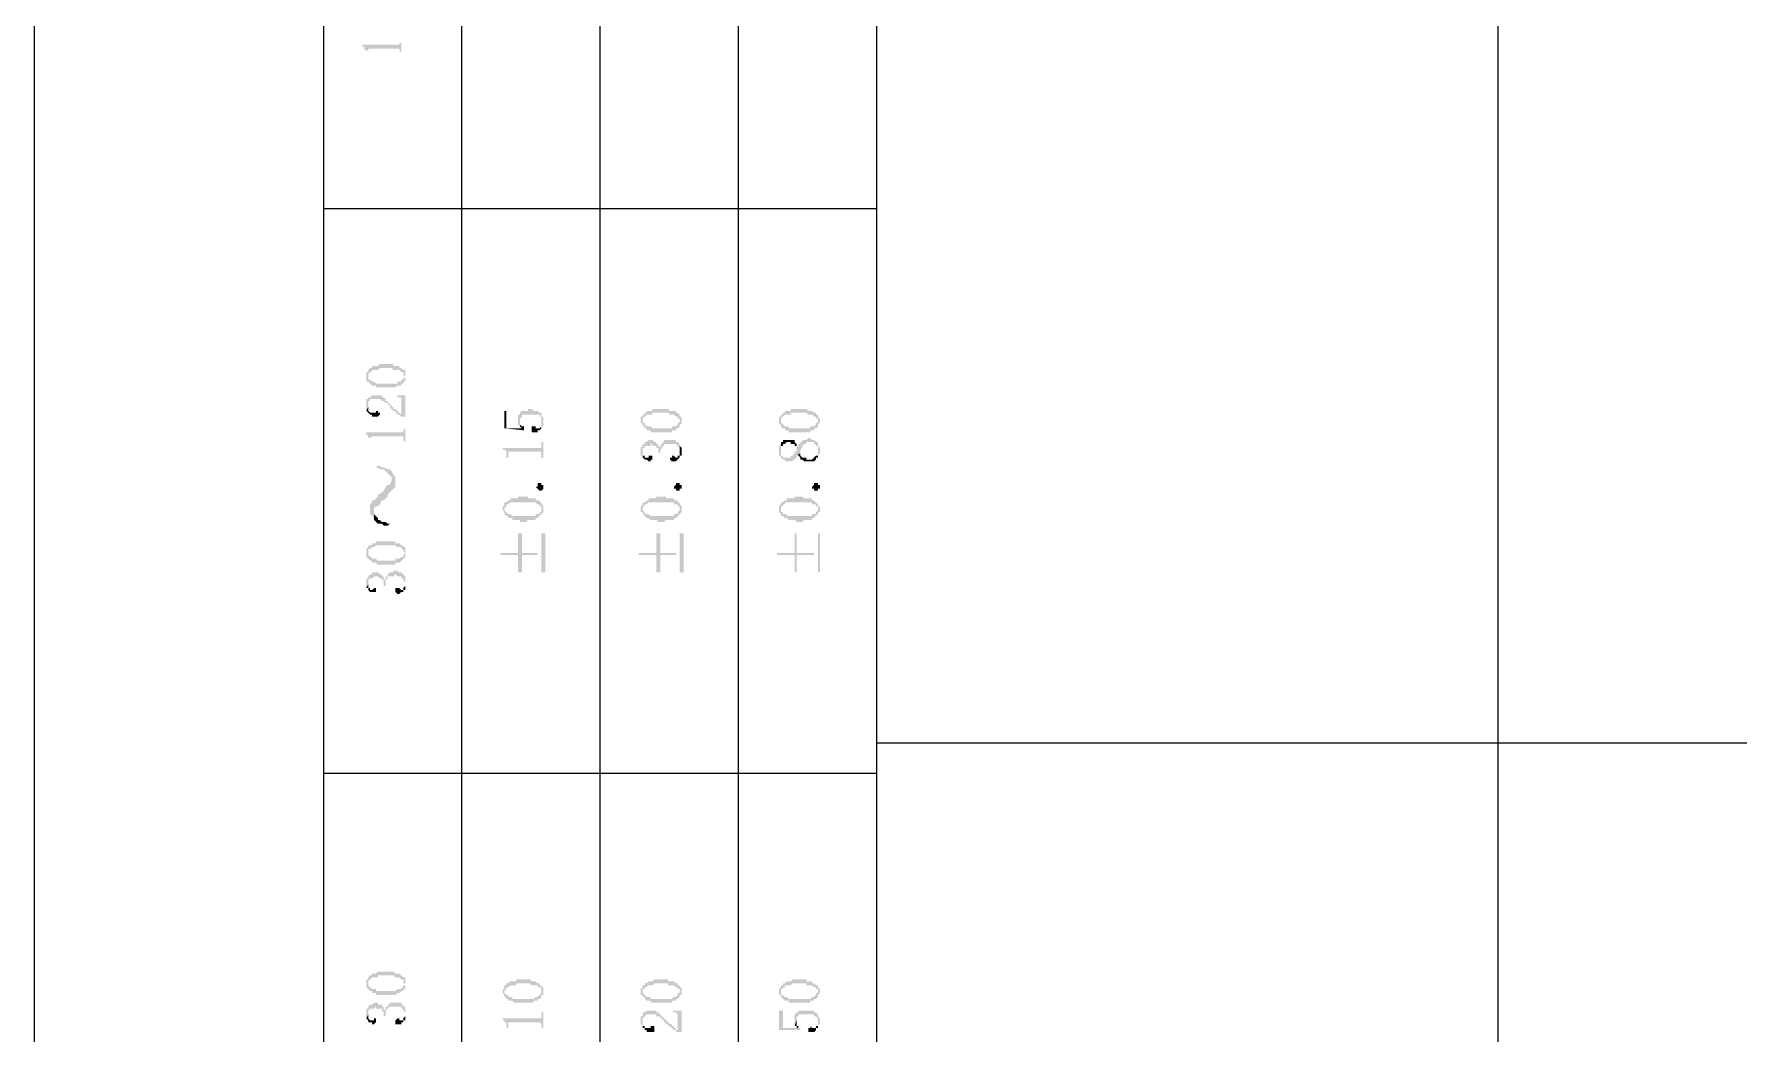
# Model space of a CAD drawing. Header units: millimetres. Extents: x 7018 to 13530, y 4187 to 5692.
# Drawn here: x 10775.36 to 10814.88, y 5024.9 to 5048.07 of the extents above; entities that cross this region are included whole.
import ezdxf

# ---------------------------------------------------------------- set-up
doc = ezdxf.new("R2010")
doc.units = ezdxf.units.MM

msp = doc.modelspace()

# ---------------------------------------------------------------- hatches: boundary and pattern name
at = {"transparency": 33554559}
for points in [[(10782.969, 5047.824), (10782.969, 5047.779), (10783.014, 5047.779), (10783.014, 5047.734), (10783.014, 5047.734), (10783.06, 5047.688), (10783.06, 5047.643), (10783.06, 5047.598), (10783.06, 5047.688), (10783.105, 5047.688), (10783.105, 5047.734), (10783.827, 5047.734), (10783.827, 5047.688), (10783.827, 5047.688), (10783.872, 5047.643), (10783.872, 5047.598), (10783.872, 5047.959), (10783.872, 5047.869), (10783.827, 5047.869), (10783.827, 5047.824), (10783.782, 5047.824)], [(10783.06, 5040.151), (10783.06, 5040.061), (10783.06, 5040.016), (10783.105, 5040.016), (10783.105, 5040.151), (10783.105, 5040.196), (10783.105, 5040.196), (10783.15, 5040.242), (10783.195, 5040.242), (10783.195, 5040.287), (10783.33, 5040.287), (10783.375, 5040.332), (10783.646, 5040.332), (10783.691, 5040.287), (10783.827, 5040.287), (10783.872, 5040.242), (10783.917, 5040.242), (10783.917, 5040.196), (10783.917, 5040.151), (10783.962, 5040.151), (10783.962, 5040.287), (10783.917, 5040.287), (10783.872, 5040.332), (10783.827, 5040.332), (10783.827, 5040.377), (10783.691, 5040.377), (10783.691, 5040.422), (10783.375, 5040.422), (10783.33, 5040.377), (10783.195, 5040.377), (10783.195, 5040.332), (10783.15, 5040.332), (10783.105, 5040.287), (10783.105, 5040.242), (10783.06, 5040.242), (10783.06, 5040.196)], [(10783.105, 5040.016), (10783.105, 5040.016), (10783.15, 5039.971), (10783.15, 5039.971), (10783.195, 5039.926), (10783.285, 5039.926), (10783.285, 5039.881), (10783.737, 5039.881), (10783.782, 5039.926), (10783.872, 5039.926), (10783.872, 5039.971), (10783.917, 5039.971), (10783.917, 5040.016), (10783.962, 5040.016), (10783.962, 5040.061), (10783.962, 5040.106), (10783.962, 5040.151), (10783.962, 5040.196), (10783.962, 5040.242), (10783.962, 5040.287), (10783.962, 5040.106), (10783.917, 5040.106), (10783.917, 5040.061), (10783.872, 5040.061), (10783.872, 5040.016), (10783.782, 5040.016), (10783.782, 5039.971), (10783.285, 5039.971), (10783.24, 5040.016), (10783.195, 5040.016), (10783.15, 5040.061), (10783.105, 5040.061), (10783.105, 5040.106), (10783.105, 5040.151)], [(10783.06, 5039.474), (10783.06, 5039.429), (10783.06, 5039.339), (10783.06, 5039.339), (10783.105, 5039.429), (10783.105, 5039.519), (10783.105, 5039.565), (10783.15, 5039.565), (10783.15, 5039.61), (10783.375, 5039.61), (10783.421, 5039.565), (10783.466, 5039.565), (10783.511, 5039.519), (10783.556, 5039.519), (10783.556, 5039.474), (10783.601, 5039.474), (10783.601, 5039.429), (10783.601, 5039.429), (10783.646, 5039.384), (10783.646, 5039.384), (10783.691, 5039.339), (10783.737, 5039.339), (10783.737, 5039.294), (10783.782, 5039.294), (10783.782, 5039.249), (10783.827, 5039.249), (10783.872, 5039.204), (10783.917, 5039.204), (10783.872, 5039.249), (10783.872, 5039.249), (10783.827, 5039.294), (10783.827, 5039.294), (10783.782, 5039.339), (10783.782, 5039.339), (10783.737, 5039.384), (10783.691, 5039.384), (10783.691, 5039.429), (10783.646, 5039.429), (10783.646, 5039.474), (10783.601, 5039.474), (10783.601, 5039.519), (10783.556, 5039.519), (10783.556, 5039.565), (10783.511, 5039.565), (10783.511, 5039.61), (10783.511, 5039.61), (10783.466, 5039.655), (10783.421, 5039.655), (10783.421, 5039.7), (10783.195, 5039.7), (10783.15, 5039.655), (10783.105, 5039.655), (10783.105, 5039.61), (10783.06, 5039.61), (10783.06, 5039.565)], [(10783.06, 5039.339), (10783.105, 5039.294), (10783.105, 5039.294), (10783.15, 5039.249), (10783.195, 5039.249), (10783.195, 5039.204), (10783.33, 5039.204), (10783.375, 5039.249), (10783.375, 5039.294), (10783.33, 5039.294), (10783.33, 5039.339), (10783.285, 5039.339), (10783.285, 5039.294), (10783.15, 5039.294), (10783.105, 5039.339), (10783.105, 5039.429), (10783.105, 5039.429)], [(10783.737, 5039.7), (10783.782, 5039.7), (10783.782, 5039.655), (10783.872, 5039.655), (10783.872, 5039.61), (10783.872, 5039.249), (10783.917, 5039.204), (10783.962, 5039.204), (10783.962, 5039.7)], [(10786.264, 5039.339), (10786.264, 5038.933), (10786.715, 5038.888), (10786.715, 5038.933), (10786.715, 5038.978), (10786.67, 5038.933), (10786.309, 5038.933), (10786.309, 5039.339)], [(10786.58, 5039.158), (10786.58, 5039.068), (10786.58, 5039.023), (10786.58, 5039.023), (10786.625, 5038.978), (10786.625, 5039.113), (10786.625, 5039.158), (10786.625, 5039.158), (10786.67, 5039.204), (10786.67, 5039.249), (10787.076, 5039.249), (10787.076, 5039.204), (10787.121, 5039.204), (10787.121, 5039.158), (10787.121, 5039.113), (10787.121, 5038.978), (10787.167, 5038.978), (10787.167, 5039.023), (10787.167, 5039.113), (10787.167, 5039.158), (10787.167, 5039.204), (10787.121, 5039.204), (10787.121, 5039.249), (10787.121, 5039.294), (10787.076, 5039.294), (10787.031, 5039.339), (10786.941, 5039.339), (10786.896, 5039.384), (10786.806, 5039.384), (10786.806, 5039.339), (10786.67, 5039.339), (10786.625, 5039.294), (10786.625, 5039.249), (10786.58, 5039.249), (10786.58, 5039.204)], [(10789.423, 5039.113), (10789.423, 5039.068), (10789.423, 5039.068), (10789.468, 5039.023), (10789.468, 5038.978), (10789.468, 5039.113), (10789.468, 5039.158), (10789.468, 5039.158), (10789.513, 5039.204), (10789.513, 5039.204), (10789.559, 5039.249), (10789.694, 5039.249), (10789.694, 5039.294), (10790.055, 5039.294), (10790.1, 5039.249), (10790.19, 5039.249), (10790.236, 5039.204), (10790.281, 5039.204), (10790.281, 5039.158), (10790.326, 5039.158), (10790.326, 5039.113), (10790.326, 5039.249), (10790.326, 5039.249), (10790.281, 5039.294), (10790.236, 5039.294), (10790.236, 5039.339), (10790.1, 5039.339), (10790.055, 5039.384), (10789.694, 5039.384), (10789.694, 5039.339), (10789.559, 5039.339), (10789.559, 5039.294), (10789.513, 5039.294), (10789.513, 5039.249), (10789.468, 5039.249), (10789.468, 5039.204), (10789.423, 5039.204)], [(10792.628, 5039.113), (10792.628, 5039.068), (10792.628, 5039.023), (10792.673, 5039.023), (10792.673, 5038.978), (10792.673, 5039.113), (10792.673, 5039.158), (10792.673, 5039.158), (10792.718, 5039.204), (10792.718, 5039.204), (10792.763, 5039.249), (10792.898, 5039.249), (10792.898, 5039.294), (10793.259, 5039.294), (10793.305, 5039.249), (10793.395, 5039.249), (10793.44, 5039.204), (10793.485, 5039.204), (10793.485, 5039.158), (10793.53, 5039.158), (10793.53, 5039.113), (10793.53, 5039.249), (10793.485, 5039.249), (10793.485, 5039.294), (10793.44, 5039.294), (10793.395, 5039.339), (10793.305, 5039.339), (10793.259, 5039.384), (10792.898, 5039.384), (10792.898, 5039.339), (10792.763, 5039.339), (10792.763, 5039.294), (10792.718, 5039.294), (10792.718, 5039.249), (10792.673, 5039.249), (10792.673, 5039.204), (10792.628, 5039.204)], [(10783.06, 5038.843), (10783.06, 5038.797), (10783.06, 5038.797), (10783.105, 5038.752), (10783.105, 5038.707), (10783.15, 5038.707), (10783.15, 5038.572), (10783.15, 5038.707), (10783.15, 5038.707), (10783.195, 5038.752), (10783.917, 5038.752), (10783.917, 5038.707), (10783.917, 5038.662), (10783.962, 5038.617), (10783.962, 5038.572), (10783.962, 5038.978), (10783.962, 5038.933), (10783.917, 5038.888), (10783.917, 5038.843), (10783.872, 5038.843)], [(10786.625, 5038.978), (10786.625, 5038.978), (10786.67, 5038.933), (10786.67, 5038.933), (10786.715, 5038.978), (10786.67, 5038.978), (10786.625, 5039.023), (10786.625, 5039.068), (10786.625, 5039.113)], [(10786.896, 5038.933), (10786.896, 5038.843), (10787.031, 5038.843), (10787.031, 5038.888), (10787.076, 5038.888), (10787.121, 5038.933), (10787.121, 5039.113), (10787.121, 5039.023), (10787.121, 5038.978), (10787.121, 5038.978), (10787.076, 5038.933), (10786.986, 5038.933), (10786.986, 5038.978), (10786.896, 5038.978)], [(10789.468, 5038.978), (10789.513, 5038.978), (10789.513, 5038.933), (10789.559, 5038.933), (10789.559, 5038.888), (10789.649, 5038.888), (10789.649, 5038.843), (10790.145, 5038.843), (10790.145, 5038.888), (10790.236, 5038.888), (10790.236, 5038.933), (10790.281, 5038.933), (10790.326, 5038.978), (10790.326, 5039.023), (10790.371, 5039.023), (10790.371, 5039.068), (10790.371, 5039.113), (10790.371, 5039.158), (10790.371, 5039.204), (10790.326, 5039.204), (10790.326, 5039.249), (10790.326, 5039.113), (10790.326, 5039.068), (10790.281, 5039.068), (10790.281, 5039.023), (10790.281, 5039.023), (10790.236, 5038.978), (10790.145, 5038.978), (10790.145, 5038.933), (10789.694, 5038.933), (10789.649, 5038.978), (10789.559, 5038.978), (10789.513, 5039.023), (10789.513, 5039.068), (10789.468, 5039.068), (10789.468, 5039.113)], [(10792.673, 5038.978), (10792.673, 5038.978), (10792.718, 5038.933), (10792.763, 5038.933), (10792.763, 5038.888), (10792.853, 5038.888), (10792.853, 5038.843), (10793.35, 5038.843), (10793.35, 5038.888), (10793.44, 5038.888), (10793.44, 5038.933), (10793.485, 5038.933), (10793.53, 5038.978), (10793.53, 5039.023), (10793.53, 5039.023), (10793.575, 5039.068), (10793.575, 5039.113), (10793.575, 5039.158), (10793.575, 5039.158), (10793.53, 5039.204), (10793.53, 5039.249), (10793.53, 5039.113), (10793.53, 5039.068), (10793.485, 5039.068), (10793.485, 5039.023), (10793.485, 5039.023), (10793.44, 5038.978), (10793.35, 5038.978), (10793.35, 5038.933), (10792.853, 5038.933), (10792.853, 5038.978), (10792.763, 5038.978), (10792.718, 5039.023), (10792.718, 5039.023), (10792.673, 5039.068), (10792.673, 5039.113)], [(10786.219, 5038.481), (10786.219, 5038.436), (10786.264, 5038.436), (10786.309, 5038.391), (10786.309, 5038.301), (10786.309, 5038.256), (10786.354, 5038.256), (10786.354, 5038.346), (10786.354, 5038.391), (10787.121, 5038.391), (10787.121, 5038.346), (10787.121, 5038.301), (10787.121, 5038.256), (10787.167, 5038.256), (10787.167, 5038.617), (10787.121, 5038.617), (10787.121, 5038.527), (10787.121, 5038.481), (10787.031, 5038.481)], [(10789.423, 5038.391), (10789.423, 5038.301), (10789.468, 5038.301), (10789.468, 5038.391), (10789.468, 5038.436), (10789.468, 5038.481), (10789.513, 5038.481), (10789.513, 5038.527), (10789.649, 5038.527), (10789.649, 5038.572), (10789.694, 5038.572), (10789.694, 5038.527), (10789.784, 5038.527), (10789.784, 5038.481), (10789.829, 5038.481), (10789.829, 5038.436), (10789.829, 5038.391), (10789.829, 5038.391), (10789.874, 5038.346), (10789.874, 5038.391), (10789.874, 5038.436), (10789.92, 5038.481), (10789.92, 5038.527), (10789.965, 5038.527), (10789.965, 5038.572), (10790.236, 5038.572), (10790.281, 5038.527), (10790.281, 5038.527), (10790.326, 5038.481), (10790.326, 5038.436), (10790.326, 5038.391), (10790.326, 5038.572), (10790.326, 5038.572), (10790.281, 5038.617), (10790.236, 5038.617), (10790.236, 5038.662), (10789.965, 5038.662), (10789.965, 5038.617), (10789.92, 5038.617), (10789.92, 5038.572), (10789.92, 5038.572), (10789.874, 5038.527), (10789.874, 5038.481), (10789.874, 5038.481), (10789.829, 5038.527), (10789.829, 5038.572), (10789.784, 5038.572), (10789.784, 5038.617), (10789.739, 5038.617), (10789.694, 5038.662), (10789.604, 5038.662), (10789.559, 5038.617), (10789.513, 5038.617), (10789.513, 5038.572), (10789.468, 5038.572), (10789.468, 5038.527), (10789.468, 5038.527), (10789.423, 5038.481), (10789.423, 5038.436)], [(10792.628, 5038.436), (10792.628, 5038.391), (10792.628, 5038.301), (10792.673, 5038.301), (10792.673, 5038.256), (10792.673, 5038.256), (10792.718, 5038.211), (10792.763, 5038.211), (10792.763, 5038.166), (10792.943, 5038.166), (10792.943, 5038.211), (10792.989, 5038.211), (10793.034, 5038.256), (10793.034, 5038.301), (10793.079, 5038.301), (10793.079, 5038.346), (10793.079, 5038.346), (10793.124, 5038.391), (10793.124, 5038.436), (10793.124, 5038.436), (10793.169, 5038.481), (10793.169, 5038.527), (10793.169, 5038.527), (10793.214, 5038.572), (10793.259, 5038.572), (10793.259, 5038.617), (10793.44, 5038.617), (10793.44, 5038.572), (10793.485, 5038.572), (10793.485, 5038.527), (10793.53, 5038.527), (10793.53, 5038.436), (10793.53, 5038.301), (10793.53, 5038.301), (10793.575, 5038.346), (10793.575, 5038.436), (10793.575, 5038.481), (10793.575, 5038.481), (10793.53, 5038.527), (10793.53, 5038.572), (10793.53, 5038.617), (10793.485, 5038.617), (10793.44, 5038.662), (10793.395, 5038.662), (10793.35, 5038.707), (10793.305, 5038.707), (10793.259, 5038.662), (10793.169, 5038.662), (10793.169, 5038.617), (10793.124, 5038.617), (10793.124, 5038.572), (10793.079, 5038.572), (10793.079, 5038.527), (10793.034, 5038.527), (10793.034, 5038.481), (10793.034, 5038.391), (10792.989, 5038.391), (10792.989, 5038.346), (10792.989, 5038.346), (10792.943, 5038.301), (10792.898, 5038.301), (10792.898, 5038.256), (10792.718, 5038.256), (10792.718, 5038.301), (10792.673, 5038.301), (10792.673, 5038.346), (10792.673, 5038.572), (10792.628, 5038.527)], [(10792.673, 5038.572), (10792.673, 5038.436), (10792.673, 5038.481), (10792.673, 5038.527), (10792.718, 5038.527), (10792.718, 5038.572), (10792.763, 5038.572), (10792.808, 5038.617), (10792.898, 5038.617), (10792.898, 5038.572), (10792.989, 5038.572), (10792.989, 5038.527), (10793.034, 5038.527), (10793.034, 5038.481), (10793.034, 5038.572), (10793.034, 5038.572), (10792.989, 5038.617), (10792.989, 5038.662), (10792.718, 5038.662), (10792.718, 5038.617), (10792.673, 5038.617)], [(10789.468, 5038.301), (10789.468, 5038.256), (10789.468, 5038.256), (10789.513, 5038.211), (10789.559, 5038.211), (10789.604, 5038.166), (10789.649, 5038.166), (10789.649, 5038.211), (10789.694, 5038.211), (10789.694, 5038.256), (10789.694, 5038.301), (10789.604, 5038.301), (10789.604, 5038.256), (10789.513, 5038.256), (10789.513, 5038.301), (10789.468, 5038.301), (10789.468, 5038.346), (10789.468, 5038.391)], [(10790.1, 5038.211), (10790.1, 5038.211), (10790.145, 5038.166), (10790.236, 5038.166), (10790.281, 5038.211), (10790.281, 5038.211), (10790.326, 5038.256), (10790.326, 5038.301), (10790.371, 5038.301), (10790.371, 5038.391), (10790.371, 5038.436), (10790.371, 5038.481), (10790.371, 5038.481), (10790.326, 5038.527), (10790.326, 5038.391), (10790.326, 5038.346), (10790.326, 5038.301), (10790.281, 5038.301), (10790.281, 5038.256), (10790.236, 5038.256), (10790.19, 5038.301), (10790.145, 5038.301), (10790.145, 5038.256), (10790.1, 5038.256)], [(10793.079, 5038.301), (10793.124, 5038.256), (10793.124, 5038.211), (10793.169, 5038.211), (10793.214, 5038.166), (10793.44, 5038.166), (10793.485, 5038.211), (10793.485, 5038.256), (10793.53, 5038.256), (10793.53, 5038.436), (10793.53, 5038.346), (10793.53, 5038.301), (10793.485, 5038.301), (10793.44, 5038.256), (10793.44, 5038.256), (10793.395, 5038.211), (10793.259, 5038.211), (10793.259, 5038.256), (10793.169, 5038.256), (10793.124, 5038.301), (10793.124, 5038.346), (10793.079, 5038.346)], [(10783.15, 5037.037), (10783.15, 5036.947), (10783.195, 5036.902), (10783.24, 5036.812), (10783.24, 5036.992), (10783.24, 5037.082), (10783.285, 5037.127), (10783.33, 5037.127), (10783.375, 5037.173), (10783.421, 5037.263), (10783.466, 5037.263), (10783.511, 5037.308), (10783.556, 5037.353), (10783.556, 5037.398), (10783.601, 5037.443), (10783.646, 5037.489), (10783.646, 5037.759), (10783.646, 5037.714), (10783.601, 5037.624), (10783.556, 5037.624), (10783.511, 5037.579), (10783.466, 5037.489), (10783.466, 5037.489), (10783.421, 5037.443), (10783.33, 5037.398), (10783.33, 5037.353), (10783.285, 5037.308), (10783.24, 5037.263), (10783.195, 5037.263), (10783.195, 5037.218), (10783.15, 5037.173), (10783.15, 5037.082)], [(10783.285, 5038.03), (10783.33, 5038.03), (10783.375, 5037.985), (10783.466, 5037.985), (10783.511, 5037.94), (10783.556, 5037.895), (10783.556, 5037.895), (10783.601, 5037.85), (10783.646, 5037.804), (10783.646, 5037.489), (10783.646, 5037.489), (10783.691, 5037.534), (10783.737, 5037.579), (10783.737, 5037.804), (10783.691, 5037.85), (10783.646, 5037.94), (10783.646, 5037.94), (10783.601, 5037.985), (10783.556, 5037.985), (10783.466, 5038.03), (10783.421, 5038.03), (10783.33, 5038.075)], [(10787.167, 5037.579), (10787.167, 5037.534), (10787.167, 5037.534), (10787.121, 5037.489), (10787.076, 5037.489), (10787.031, 5037.534), (10787.031, 5037.534), (10786.986, 5037.579), (10787.031, 5037.579), (10787.031, 5037.624), (10787.031, 5037.669), (10787.121, 5037.669), (10787.121, 5037.624), (10787.167, 5037.624), (10787.167, 5037.579)], [(10790.371, 5037.579), (10790.371, 5037.534), (10790.326, 5037.534), (10790.326, 5037.489), (10790.236, 5037.489), (10790.236, 5037.534), (10790.19, 5037.534), (10790.19, 5037.579), (10790.19, 5037.579), (10790.236, 5037.624), (10790.236, 5037.669), (10790.326, 5037.669), (10790.326, 5037.624), (10790.371, 5037.624), (10790.371, 5037.579)], [(10793.575, 5037.579), (10793.575, 5037.534), (10793.53, 5037.534), (10793.53, 5037.489), (10793.44, 5037.489), (10793.44, 5037.534), (10793.395, 5037.534), (10793.395, 5037.579), (10793.395, 5037.579), (10793.44, 5037.624), (10793.44, 5037.669), (10793.53, 5037.669), (10793.53, 5037.624), (10793.575, 5037.624), (10793.575, 5037.579)], [(10783.24, 5036.812), (10783.24, 5036.812), (10783.285, 5036.766), (10783.33, 5036.721), (10783.421, 5036.721), (10783.466, 5036.676), (10783.556, 5036.676), (10783.601, 5036.721), (10783.556, 5036.721), (10783.511, 5036.766), (10783.421, 5036.766), (10783.375, 5036.812), (10783.33, 5036.812), (10783.33, 5036.857), (10783.285, 5036.902), (10783.24, 5036.947), (10783.24, 5036.992)], [(10786.219, 5037.082), (10786.219, 5037.037), (10786.219, 5037.037), (10786.264, 5036.992), (10786.264, 5036.947), (10786.264, 5037.082), (10786.264, 5037.082), (10786.309, 5037.127), (10786.309, 5037.173), (10786.354, 5037.173), (10786.399, 5037.218), (10786.986, 5037.218), (10787.031, 5037.173), (10787.076, 5037.173), (10787.076, 5037.127), (10787.121, 5037.127), (10787.121, 5037.082), (10787.121, 5037.218), (10787.076, 5037.218), (10787.076, 5037.263), (10786.986, 5037.263), (10786.986, 5037.308), (10786.806, 5037.308), (10786.806, 5037.353), (10786.58, 5037.353), (10786.58, 5037.308), (10786.399, 5037.308), (10786.399, 5037.263), (10786.354, 5037.263), (10786.309, 5037.218), (10786.264, 5037.218), (10786.264, 5037.173), (10786.264, 5037.127), (10786.219, 5037.127)], [(10786.264, 5036.947), (10786.309, 5036.902), (10786.354, 5036.902), (10786.354, 5036.857), (10786.444, 5036.857), (10786.444, 5036.812), (10786.625, 5036.812), (10786.625, 5036.766), (10786.76, 5036.766), (10786.806, 5036.812), (10786.986, 5036.812), (10786.986, 5036.857), (10787.031, 5036.857), (10787.076, 5036.902), (10787.076, 5036.902), (10787.121, 5036.947), (10787.121, 5036.947), (10787.167, 5036.992), (10787.167, 5037.082), (10787.167, 5037.127), (10787.167, 5037.127), (10787.121, 5037.173), (10787.121, 5037.037), (10787.121, 5036.992), (10787.076, 5036.992), (10787.076, 5036.947), (10786.986, 5036.947), (10786.986, 5036.902), (10786.444, 5036.902), (10786.399, 5036.947), (10786.354, 5036.947), (10786.309, 5036.992), (10786.309, 5036.992), (10786.264, 5037.037), (10786.264, 5037.082)], [(10789.423, 5037.082), (10789.423, 5037.037), (10789.423, 5036.992), (10789.468, 5036.992), (10789.468, 5036.947), (10789.468, 5037.082), (10789.468, 5037.127), (10789.513, 5037.127), (10789.513, 5037.173), (10789.559, 5037.173), (10789.604, 5037.218), (10790.19, 5037.218), (10790.19, 5037.173), (10790.281, 5037.173), (10790.281, 5037.127), (10790.326, 5037.127), (10790.326, 5037.082), (10790.326, 5037.218), (10790.281, 5037.218), (10790.281, 5037.263), (10790.19, 5037.263), (10790.19, 5037.308), (10790.01, 5037.308), (10790.01, 5037.353), (10789.784, 5037.353), (10789.784, 5037.308), (10789.604, 5037.308), (10789.604, 5037.263), (10789.559, 5037.263), (10789.513, 5037.218), (10789.468, 5037.218), (10789.468, 5037.173), (10789.468, 5037.173), (10789.423, 5037.127)], [(10789.468, 5036.947), (10789.513, 5036.902), (10789.513, 5036.902), (10789.559, 5036.857), (10789.604, 5036.857), (10789.649, 5036.812), (10789.784, 5036.812), (10789.829, 5036.766), (10789.965, 5036.766), (10790.01, 5036.812), (10790.19, 5036.812), (10790.19, 5036.857), (10790.236, 5036.857), (10790.281, 5036.902), (10790.281, 5036.902), (10790.326, 5036.947), (10790.326, 5036.947), (10790.371, 5036.992), (10790.371, 5037.082), (10790.371, 5037.127), (10790.371, 5037.127), (10790.326, 5037.173), (10790.326, 5037.037), (10790.326, 5037.037), (10790.281, 5036.992), (10790.281, 5036.947), (10790.19, 5036.947), (10790.19, 5036.902), (10789.649, 5036.902), (10789.604, 5036.947), (10789.513, 5036.947), (10789.513, 5036.992), (10789.513, 5036.992), (10789.468, 5037.037), (10789.468, 5037.082)], [(10792.628, 5037.082), (10792.628, 5037.037), (10792.628, 5036.992), (10792.628, 5036.992), (10792.673, 5036.947), (10792.673, 5037.082), (10792.673, 5037.127), (10792.718, 5037.127), (10792.718, 5037.173), (10792.763, 5037.173), (10792.763, 5037.218), (10793.395, 5037.218), (10793.395, 5037.173), (10793.485, 5037.173), (10793.485, 5037.127), (10793.53, 5037.127), (10793.53, 5037.082), (10793.53, 5037.173), (10793.485, 5037.218), (10793.485, 5037.218), (10793.44, 5037.263), (10793.395, 5037.263), (10793.395, 5037.308), (10793.214, 5037.308), (10793.169, 5037.353), (10792.989, 5037.353), (10792.989, 5037.308), (10792.808, 5037.308), (10792.808, 5037.263), (10792.763, 5037.263), (10792.718, 5037.218), (10792.673, 5037.218), (10792.673, 5037.173), (10792.673, 5037.173), (10792.628, 5037.127)], [(10792.673, 5036.947), (10792.673, 5036.902), (10792.718, 5036.902), (10792.763, 5036.857), (10792.808, 5036.857), (10792.853, 5036.812), (10792.989, 5036.812), (10793.034, 5036.766), (10793.169, 5036.766), (10793.214, 5036.812), (10793.395, 5036.812), (10793.395, 5036.857), (10793.44, 5036.857), (10793.485, 5036.902), (10793.485, 5036.902), (10793.53, 5036.947), (10793.53, 5036.992), (10793.575, 5036.992), (10793.575, 5037.082), (10793.575, 5037.127), (10793.53, 5037.127), (10793.53, 5037.173), (10793.53, 5037.037), (10793.53, 5037.037), (10793.485, 5036.992), (10793.485, 5036.947), (10793.395, 5036.947), (10793.395, 5036.902), (10792.808, 5036.902), (10792.808, 5036.947), (10792.718, 5036.947), (10792.718, 5036.992), (10792.673, 5036.992), (10792.673, 5037.037), (10792.673, 5037.082)], [(10783.06, 5036.044), (10783.06, 5035.999), (10783.06, 5035.954), (10783.06, 5035.954), (10783.105, 5035.909), (10783.105, 5036.044), (10783.105, 5036.089), (10783.105, 5036.135), (10783.15, 5036.135), (10783.195, 5036.18), (10783.24, 5036.18), (10783.285, 5036.225), (10783.737, 5036.225), (10783.782, 5036.18), (10783.872, 5036.18), (10783.872, 5036.135), (10783.917, 5036.135), (10783.917, 5036.089), (10783.917, 5036.089), (10783.962, 5036.044), (10783.962, 5036.18), (10783.917, 5036.18), (10783.917, 5036.225), (10783.872, 5036.225), (10783.827, 5036.27), (10783.737, 5036.27), (10783.737, 5036.315), (10783.285, 5036.315), (10783.285, 5036.27), (10783.195, 5036.27), (10783.195, 5036.225), (10783.105, 5036.225), (10783.105, 5036.18), (10783.105, 5036.18), (10783.06, 5036.135), (10783.06, 5036.089), (10783.06, 5036.089)], [(10783.105, 5035.909), (10783.105, 5035.909), (10783.15, 5035.864), (10783.195, 5035.864), (10783.195, 5035.819), (10783.285, 5035.819), (10783.33, 5035.774), (10783.737, 5035.774), (10783.737, 5035.819), (10783.827, 5035.819), (10783.872, 5035.864), (10783.872, 5035.864), (10783.917, 5035.909), (10783.917, 5035.909), (10783.962, 5035.954), (10783.962, 5036.044), (10783.962, 5036.089), (10783.962, 5036.135), (10783.962, 5036.18), (10783.962, 5036.044), (10783.962, 5036.044), (10783.917, 5035.999), (10783.917, 5035.954), (10783.872, 5035.954), (10783.827, 5035.909), (10783.737, 5035.909), (10783.737, 5035.864), (10783.33, 5035.864), (10783.285, 5035.909), (10783.195, 5035.909), (10783.195, 5035.954), (10783.15, 5035.954), (10783.105, 5035.999), (10783.105, 5036.044), (10783.105, 5036.044)], [(10786.174, 5036.044), (10786.174, 5035.999), (10786.58, 5035.999), (10786.58, 5035.593), (10786.67, 5035.593), (10786.67, 5035.999), (10787.031, 5035.999), (10787.031, 5036.044), (10786.67, 5036.044), (10786.67, 5036.496), (10786.58, 5036.496), (10786.58, 5036.044)], [(10787.212, 5035.593), (10787.212, 5036.496), (10787.121, 5036.496), (10787.121, 5035.593)], [(10789.378, 5036.044), (10789.378, 5035.999), (10789.784, 5035.999), (10789.784, 5035.593), (10789.874, 5035.593), (10789.874, 5035.999), (10790.236, 5035.999), (10790.236, 5036.044), (10789.874, 5036.044), (10789.874, 5036.496), (10789.784, 5036.496), (10789.784, 5036.044)], [(10790.416, 5035.593), (10790.416, 5036.496), (10790.326, 5036.496), (10790.326, 5035.593)], [(10792.582, 5036.044), (10792.582, 5035.999), (10792.989, 5035.999), (10792.989, 5035.593), (10793.034, 5035.593), (10793.034, 5035.999), (10793.44, 5035.999), (10793.44, 5036.044), (10793.034, 5036.044), (10793.034, 5036.496), (10792.989, 5036.496), (10792.989, 5036.044)], [(10793.575, 5035.593), (10793.575, 5036.496), (10793.53, 5036.496), (10793.53, 5035.593)], [(10783.06, 5035.367), (10783.06, 5035.322), (10783.06, 5035.277), (10783.06, 5035.232), (10783.105, 5035.322), (10783.105, 5035.412), (10783.105, 5035.412), (10783.15, 5035.458), (10783.195, 5035.458), (10783.24, 5035.503), (10783.33, 5035.503), (10783.375, 5035.458), (10783.421, 5035.458), (10783.421, 5035.412), (10783.466, 5035.412), (10783.466, 5035.367), (10783.466, 5035.277), (10783.511, 5035.277), (10783.511, 5035.322), (10783.511, 5035.412), (10783.511, 5035.412), (10783.556, 5035.458), (10783.556, 5035.503), (10783.691, 5035.503), (10783.737, 5035.548), (10783.737, 5035.548), (10783.782, 5035.503), (10783.872, 5035.503), (10783.872, 5035.458), (10783.917, 5035.458), (10783.917, 5035.412), (10783.962, 5035.367), (10783.962, 5035.322), (10783.962, 5035.503), (10783.962, 5035.503), (10783.917, 5035.548), (10783.917, 5035.548), (10783.872, 5035.593), (10783.827, 5035.593), (10783.782, 5035.638), (10783.691, 5035.638), (10783.691, 5035.593), (10783.601, 5035.593), (10783.556, 5035.548), (10783.556, 5035.503), (10783.511, 5035.503), (10783.511, 5035.458), (10783.511, 5035.458), (10783.466, 5035.412), (10783.466, 5035.458), (10783.466, 5035.503), (10783.421, 5035.503), (10783.421, 5035.548), (10783.375, 5035.548), (10783.33, 5035.593), (10783.195, 5035.593), (10783.195, 5035.548), (10783.15, 5035.548), (10783.105, 5035.503), (10783.105, 5035.458), (10783.06, 5035.458), (10783.06, 5035.412)], [(10783.737, 5035.142), (10783.737, 5035.142), (10783.782, 5035.097), (10783.827, 5035.097), (10783.872, 5035.142), (10783.917, 5035.142), (10783.917, 5035.187), (10783.962, 5035.187), (10783.962, 5035.277), (10783.962, 5035.322), (10783.962, 5035.367), (10783.962, 5035.458), (10783.962, 5035.503), (10783.962, 5035.322), (10783.962, 5035.277), (10783.962, 5035.277), (10783.917, 5035.232), (10783.917, 5035.187), (10783.872, 5035.187), (10783.827, 5035.232), (10783.737, 5035.232), (10783.737, 5035.187), (10783.737, 5035.187)], [(10783.06, 5035.232), (10783.105, 5035.232), (10783.105, 5035.187), (10783.105, 5035.187), (10783.15, 5035.142), (10783.285, 5035.142), (10783.285, 5035.187), (10783.285, 5035.232), (10783.24, 5035.232), (10783.195, 5035.187), (10783.15, 5035.187), (10783.15, 5035.232), (10783.105, 5035.232), (10783.105, 5035.322), (10783.105, 5035.322)], [(10783.06, 5026.07), (10783.06, 5026.025), (10783.06, 5025.98), (10783.06, 5025.98), (10783.105, 5025.935), (10783.105, 5026.07), (10783.105, 5026.115), (10783.105, 5026.115), (10783.15, 5026.16), (10783.15, 5026.16), (10783.195, 5026.205), (10783.33, 5026.205), (10783.33, 5026.251), (10783.691, 5026.251), (10783.737, 5026.205), (10783.827, 5026.205), (10783.872, 5026.16), (10783.917, 5026.16), (10783.917, 5026.115), (10783.917, 5026.07), (10783.962, 5026.07), (10783.962, 5026.205), (10783.917, 5026.205), (10783.872, 5026.251), (10783.872, 5026.251), (10783.827, 5026.296), (10783.737, 5026.296), (10783.691, 5026.341), (10783.33, 5026.341), (10783.285, 5026.296), (10783.195, 5026.296), (10783.195, 5026.251), (10783.15, 5026.251), (10783.105, 5026.205), (10783.105, 5026.16), (10783.06, 5026.16)], [(10783.105, 5025.935), (10783.105, 5025.935), (10783.15, 5025.89), (10783.195, 5025.89), (10783.195, 5025.844), (10783.285, 5025.844), (10783.285, 5025.799), (10783.737, 5025.799), (10783.782, 5025.844), (10783.827, 5025.844), (10783.872, 5025.89), (10783.917, 5025.89), (10783.917, 5025.935), (10783.962, 5025.935), (10783.962, 5025.98), (10783.962, 5026.025), (10783.962, 5026.07), (10783.962, 5026.115), (10783.962, 5026.16), (10783.962, 5026.205), (10783.962, 5026.025), (10783.917, 5026.025), (10783.917, 5025.98), (10783.872, 5025.98), (10783.872, 5025.935), (10783.782, 5025.935), (10783.737, 5025.89), (10783.285, 5025.89), (10783.285, 5025.935), (10783.195, 5025.935), (10783.15, 5025.98), (10783.15, 5025.98), (10783.105, 5026.025), (10783.105, 5026.07)], [(10786.219, 5025.89), (10786.219, 5025.844), (10786.264, 5025.799), (10786.264, 5025.754), (10786.264, 5025.89), (10786.264, 5025.89), (10786.309, 5025.935), (10786.309, 5025.98), (10786.354, 5025.98), (10786.399, 5026.025), (10786.535, 5026.025), (10786.535, 5026.07), (10786.851, 5026.07), (10786.896, 5026.025), (10787.031, 5026.025), (10787.031, 5025.98), (10787.076, 5025.98), (10787.121, 5025.935), (10787.121, 5025.89), (10787.121, 5026.025), (10787.076, 5026.025), (10787.076, 5026.07), (10787.031, 5026.07), (10786.986, 5026.115), (10786.896, 5026.115), (10786.851, 5026.16), (10786.535, 5026.16), (10786.535, 5026.115), (10786.399, 5026.115), (10786.354, 5026.07), (10786.309, 5026.07), (10786.309, 5026.025), (10786.264, 5026.025), (10786.264, 5025.98), (10786.264, 5025.935), (10786.219, 5025.935)], [(10786.264, 5025.754), (10786.309, 5025.754), (10786.309, 5025.709), (10786.354, 5025.709), (10786.354, 5025.664), (10786.444, 5025.664), (10786.49, 5025.619), (10786.941, 5025.619), (10786.941, 5025.664), (10787.031, 5025.664), (10787.031, 5025.709), (10787.076, 5025.709), (10787.121, 5025.754), (10787.121, 5025.799), (10787.167, 5025.799), (10787.167, 5025.844), (10787.167, 5025.89), (10787.167, 5025.935), (10787.167, 5025.98), (10787.121, 5025.98), (10787.121, 5026.025), (10787.121, 5025.844), (10787.121, 5025.844), (10787.076, 5025.799), (10787.076, 5025.799), (10787.031, 5025.754), (10786.986, 5025.754), (10786.941, 5025.709), (10786.444, 5025.709), (10786.444, 5025.754), (10786.354, 5025.754), (10786.354, 5025.799), (10786.309, 5025.799), (10786.264, 5025.844), (10786.264, 5025.89)], [(10789.423, 5025.89), (10789.423, 5025.799), (10789.468, 5025.799), (10789.468, 5025.754), (10789.468, 5025.89), (10789.468, 5025.935), (10789.513, 5025.935), (10789.513, 5025.98), (10789.559, 5025.98), (10789.604, 5026.025), (10789.694, 5026.025), (10789.739, 5026.07), (10790.055, 5026.07), (10790.055, 5026.025), (10790.19, 5026.025), (10790.236, 5025.98), (10790.281, 5025.98), (10790.281, 5025.935), (10790.326, 5025.935), (10790.326, 5025.89), (10790.326, 5026.025), (10790.281, 5026.025), (10790.281, 5026.07), (10790.236, 5026.07), (10790.19, 5026.115), (10790.055, 5026.115), (10790.055, 5026.16), (10789.739, 5026.16), (10789.694, 5026.115), (10789.604, 5026.115), (10789.559, 5026.07), (10789.513, 5026.07), (10789.513, 5026.025), (10789.468, 5026.025), (10789.468, 5025.98), (10789.468, 5025.98), (10789.423, 5025.935)], [(10789.468, 5025.754), (10789.513, 5025.754), (10789.513, 5025.709), (10789.513, 5025.709), (10789.559, 5025.664), (10789.649, 5025.664), (10789.649, 5025.619), (10790.145, 5025.619), (10790.145, 5025.664), (10790.236, 5025.664), (10790.236, 5025.709), (10790.281, 5025.709), (10790.326, 5025.754), (10790.326, 5025.799), (10790.371, 5025.799), (10790.371, 5025.844), (10790.371, 5025.89), (10790.371, 5025.935), (10790.371, 5025.98), (10790.326, 5025.98), (10790.326, 5026.025), (10790.326, 5025.844), (10790.281, 5025.844), (10790.281, 5025.799), (10790.281, 5025.799), (10790.236, 5025.754), (10790.19, 5025.754), (10790.145, 5025.709), (10789.649, 5025.709), (10789.649, 5025.754), (10789.559, 5025.754), (10789.513, 5025.799), (10789.513, 5025.799), (10789.468, 5025.844), (10789.468, 5025.89)], [(10792.628, 5025.89), (10792.628, 5025.799), (10792.673, 5025.799), (10792.673, 5025.754), (10792.673, 5025.89), (10792.673, 5025.935), (10792.718, 5025.935), (10792.718, 5025.98), (10792.763, 5025.98), (10792.763, 5026.025), (10792.898, 5026.025), (10792.943, 5026.07), (10793.259, 5026.07), (10793.259, 5026.025), (10793.395, 5026.025), (10793.44, 5025.98), (10793.485, 5025.98), (10793.485, 5025.935), (10793.53, 5025.935), (10793.53, 5025.89), (10793.53, 5026.025), (10793.485, 5026.025), (10793.44, 5026.07), (10793.395, 5026.07), (10793.395, 5026.115), (10793.259, 5026.115), (10793.259, 5026.16), (10792.943, 5026.16), (10792.898, 5026.115), (10792.808, 5026.115), (10792.763, 5026.07), (10792.718, 5026.07), (10792.718, 5026.025), (10792.673, 5026.025), (10792.673, 5025.98), (10792.673, 5025.98), (10792.628, 5025.935)], [(10792.673, 5025.754), (10792.673, 5025.754), (10792.718, 5025.709), (10792.718, 5025.709), (10792.763, 5025.664), (10792.853, 5025.664), (10792.853, 5025.619), (10793.35, 5025.619), (10793.35, 5025.664), (10793.44, 5025.664), (10793.44, 5025.709), (10793.485, 5025.709), (10793.53, 5025.754), (10793.53, 5025.799), (10793.53, 5025.799), (10793.575, 5025.844), (10793.575, 5025.89), (10793.575, 5025.935), (10793.575, 5025.935), (10793.53, 5025.98), (10793.53, 5026.025), (10793.53, 5025.844), (10793.485, 5025.844), (10793.485, 5025.799), (10793.485, 5025.799), (10793.44, 5025.754), (10793.395, 5025.754), (10793.35, 5025.709), (10792.853, 5025.709), (10792.808, 5025.754), (10792.763, 5025.754), (10792.718, 5025.799), (10792.673, 5025.799), (10792.673, 5025.844), (10792.673, 5025.89)], [(10783.06, 5025.348), (10783.06, 5025.258), (10783.06, 5025.258), (10783.105, 5025.348), (10783.105, 5025.393), (10783.105, 5025.438), (10783.105, 5025.438), (10783.15, 5025.483), (10783.24, 5025.483), (10783.285, 5025.529), (10783.285, 5025.483), (10783.421, 5025.483), (10783.421, 5025.438), (10783.421, 5025.438), (10783.466, 5025.393), (10783.466, 5025.348), (10783.466, 5025.303), (10783.511, 5025.303), (10783.511, 5025.348), (10783.511, 5025.438), (10783.511, 5025.438), (10783.556, 5025.483), (10783.556, 5025.483), (10783.601, 5025.529), (10783.872, 5025.529), (10783.872, 5025.483), (10783.917, 5025.483), (10783.917, 5025.438), (10783.917, 5025.438), (10783.962, 5025.393), (10783.962, 5025.348), (10783.962, 5025.529), (10783.917, 5025.529), (10783.917, 5025.574), (10783.872, 5025.574), (10783.872, 5025.619), (10783.601, 5025.619), (10783.601, 5025.574), (10783.556, 5025.574), (10783.556, 5025.529), (10783.511, 5025.529), (10783.511, 5025.483), (10783.511, 5025.483), (10783.466, 5025.438), (10783.466, 5025.529), (10783.421, 5025.529), (10783.421, 5025.574), (10783.33, 5025.574), (10783.33, 5025.619), (10783.24, 5025.619), (10783.195, 5025.574), (10783.15, 5025.574), (10783.105, 5025.529), (10783.105, 5025.483), (10783.06, 5025.483), (10783.06, 5025.438), (10783.06, 5025.393)], [(10783.06, 5025.258), (10783.105, 5025.213), (10783.105, 5025.167), (10783.195, 5025.167), (10783.195, 5025.122), (10783.24, 5025.122), (10783.285, 5025.167), (10783.285, 5025.213), (10783.285, 5025.258), (10783.24, 5025.258), (10783.24, 5025.213), (10783.15, 5025.213), (10783.105, 5025.258), (10783.105, 5025.303), (10783.105, 5025.348)], [(10783.737, 5025.167), (10783.737, 5025.122), (10783.872, 5025.122), (10783.872, 5025.167), (10783.917, 5025.167), (10783.917, 5025.213), (10783.962, 5025.213), (10783.962, 5025.258), (10783.962, 5025.348), (10783.962, 5025.393), (10783.962, 5025.438), (10783.962, 5025.483), (10783.962, 5025.348), (10783.962, 5025.303), (10783.962, 5025.303), (10783.917, 5025.258), (10783.917, 5025.213), (10783.827, 5025.213), (10783.827, 5025.258), (10783.782, 5025.258), (10783.737, 5025.213), (10783.737, 5025.213)], [(10786.219, 5025.258), (10786.219, 5025.213), (10786.264, 5025.213), (10786.264, 5025.167), (10786.309, 5025.167), (10786.309, 5025.122), (10786.309, 5025.077), (10786.309, 5025.032), (10786.354, 5025.032), (10786.354, 5025.122), (10786.354, 5025.167), (10787.076, 5025.167), (10787.121, 5025.122), (10787.121, 5025.077), (10787.121, 5025.032), (10787.167, 5025.032), (10787.167, 5025.393), (10787.121, 5025.393), (10787.121, 5025.303), (10787.121, 5025.258), (10787.031, 5025.258)], [(10789.423, 5025.213), (10789.423, 5025.167), (10789.423, 5025.122), (10789.468, 5025.077), (10789.468, 5025.213), (10789.468, 5025.258), (10789.468, 5025.258), (10789.513, 5025.303), (10789.513, 5025.303), (10789.559, 5025.348), (10789.784, 5025.348), (10789.784, 5025.303), (10789.874, 5025.303), (10789.874, 5025.258), (10789.92, 5025.258), (10789.92, 5025.213), (10789.965, 5025.213), (10789.965, 5025.167), (10790.01, 5025.167), (10790.01, 5025.122), (10790.055, 5025.122), (10790.055, 5025.077), (10790.1, 5025.077), (10790.145, 5025.032), (10790.145, 5025.032), (10790.19, 5024.987), (10790.236, 5024.987), (10790.236, 5024.942), (10790.281, 5024.942), (10790.281, 5024.987), (10790.236, 5024.987), (10790.236, 5025.032), (10790.19, 5025.032), (10790.19, 5025.077), (10790.145, 5025.077), (10790.145, 5025.122), (10790.1, 5025.122), (10790.055, 5025.167), (10790.055, 5025.167), (10790.01, 5025.213), (10790.01, 5025.213), (10789.965, 5025.258), (10789.965, 5025.258), (10789.92, 5025.303), (10789.92, 5025.303), (10789.874, 5025.348), (10789.874, 5025.348), (10789.829, 5025.393), (10789.784, 5025.393), (10789.784, 5025.438), (10789.559, 5025.438), (10789.513, 5025.393), (10789.468, 5025.393), (10789.468, 5025.348), (10789.468, 5025.303), (10789.423, 5025.303)], [(10789.468, 5025.077), (10789.468, 5025.032), (10789.513, 5025.032), (10789.513, 5024.987), (10789.559, 5024.987), (10789.559, 5024.942), (10789.739, 5024.942), (10789.739, 5024.987), (10789.739, 5025.032), (10789.739, 5025.077), (10789.649, 5025.077), (10789.649, 5025.032), (10789.513, 5025.032), (10789.513, 5025.077), (10789.468, 5025.077), (10789.468, 5025.167), (10789.468, 5025.167)], [(10790.145, 5025.438), (10790.145, 5025.438), (10790.19, 5025.393), (10790.236, 5025.393), (10790.281, 5025.348), (10790.281, 5024.942), (10790.371, 5024.942), (10790.371, 5025.438)], [(10792.628, 5025.438), (10792.628, 5024.987), (10793.124, 5024.987), (10793.124, 5025.032), (10792.718, 5025.032), (10792.718, 5025.438)], [(10792.989, 5025.213), (10792.989, 5025.167), (10792.989, 5025.122), (10792.989, 5025.077), (10792.989, 5025.077), (10793.034, 5025.213), (10793.034, 5025.258), (10793.034, 5025.303), (10793.079, 5025.303), (10793.079, 5025.348), (10793.44, 5025.348), (10793.44, 5025.303), (10793.485, 5025.303), (10793.53, 5025.258), (10793.53, 5025.032), (10793.53, 5025.122), (10793.575, 5025.122), (10793.575, 5025.167), (10793.575, 5025.258), (10793.575, 5025.258), (10793.53, 5025.303), (10793.53, 5025.348), (10793.53, 5025.348), (10793.485, 5025.393), (10793.44, 5025.393), (10793.44, 5025.438), (10793.079, 5025.438), (10793.079, 5025.393), (10793.034, 5025.393), (10792.989, 5025.348), (10792.989, 5025.258), (10792.989, 5025.258)], [(10792.989, 5025.077), (10793.034, 5025.077), (10793.034, 5025.032), (10793.079, 5025.032), (10793.079, 5025.077), (10793.034, 5025.077), (10793.034, 5025.122), (10793.034, 5025.213)], [(10793.305, 5024.987), (10793.305, 5024.942), (10793.44, 5024.942), (10793.485, 5024.987), (10793.485, 5025.032), (10793.53, 5025.032), (10793.53, 5025.167), (10793.53, 5025.122), (10793.53, 5025.077), (10793.485, 5025.077), (10793.485, 5025.032), (10793.395, 5025.032), (10793.35, 5025.077), (10793.35, 5025.032), (10793.305, 5025.032)]]:
    msp.add_hatch(color=256, dxfattribs=at).paths.add_polyline_path(points)

# ---------------------------------------------------------------- linework, layer by layer
for p, q in [((10782.067, 5242.873), (10782.067, 4956.132)), ((10809.291, 5242.873), (10809.291, 4986.912)), ((10794.884, 5031.644), (11191.322, 5031.644))]:
    msp.add_line(p, q)
msp.add_lwpolyline([(11195.36, 4951.873), (11195.36, 5248.873), (10775.36, 5248.873), (10775.36, 4951.873)], close=True)
for points in [[(10794.884, 5242.873), (10794.884, 4956.132)], [(10785.271, 5070.48), (10785.271, 4977.463)], [(10788.475, 5070.48), (10788.475, 4977.463)], [(10791.68, 5070.48), (10791.68, 4977.463)], [(10782.067, 5044.033), (10794.884, 5044.033)], [(10782.067, 5030.944), (10794.884, 5030.944)]]:
    msp.add_lwpolyline(points)

doc.saveas('drawing.dxf')
